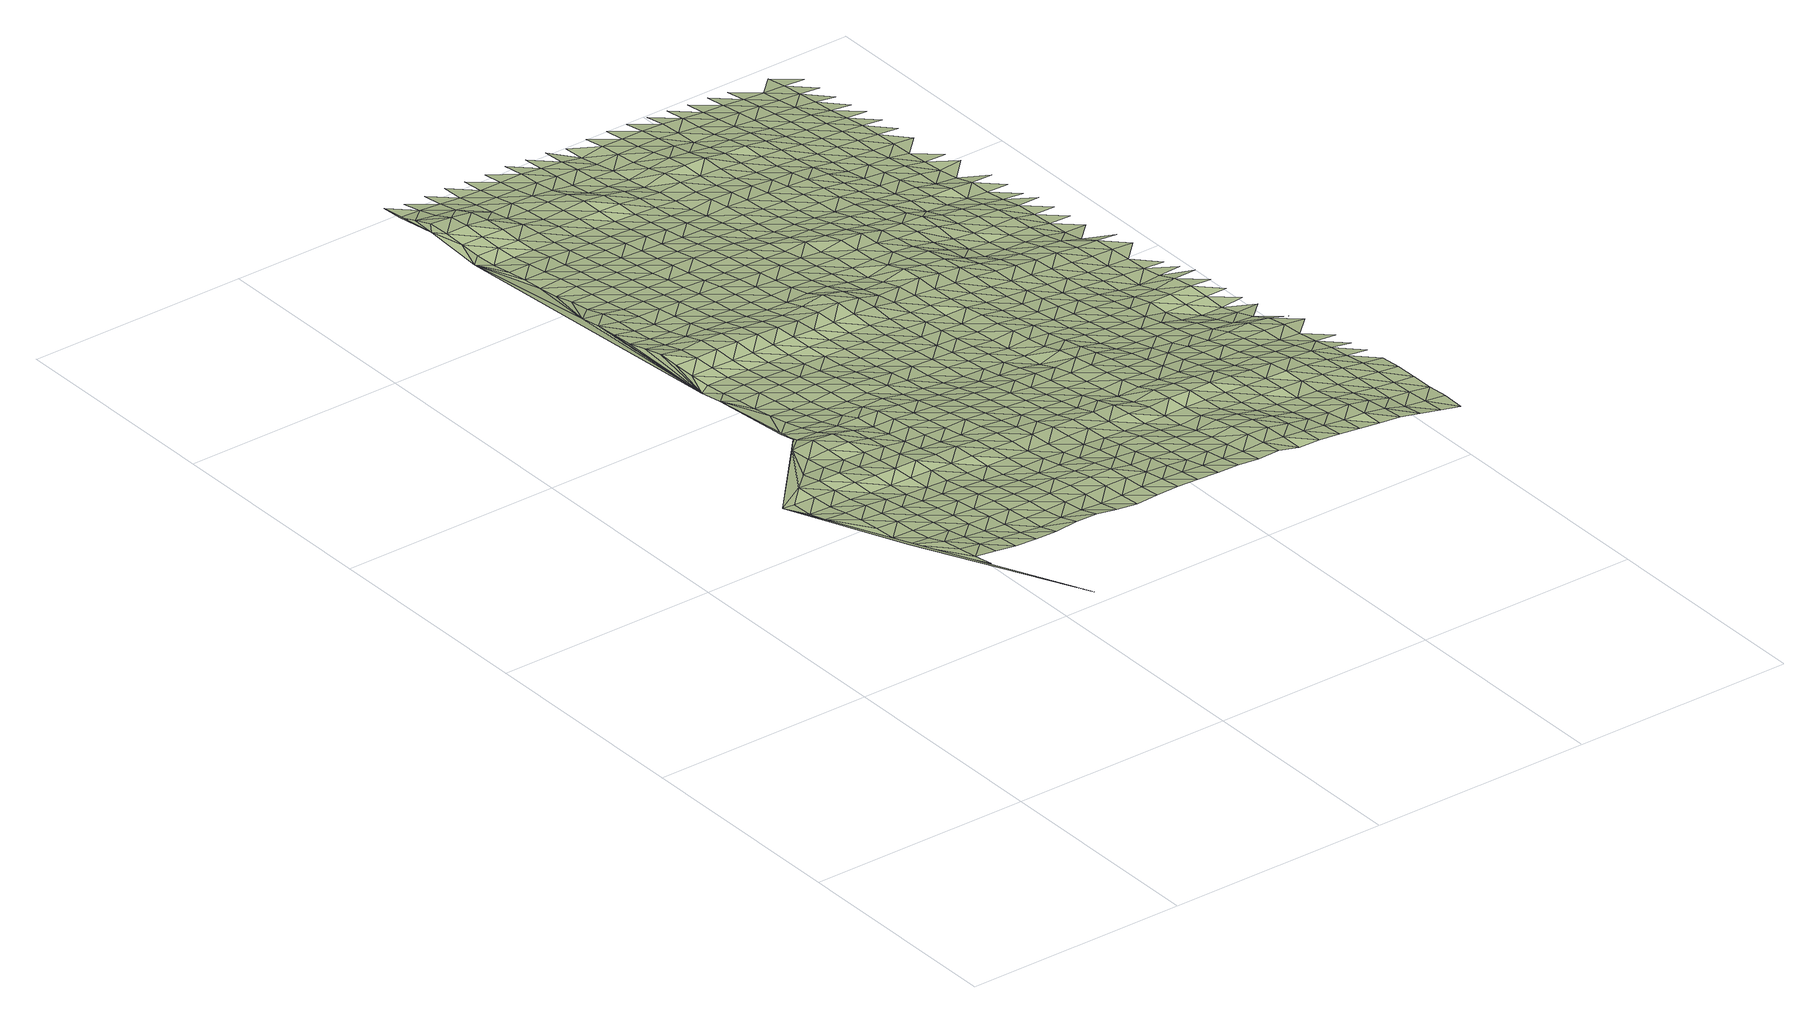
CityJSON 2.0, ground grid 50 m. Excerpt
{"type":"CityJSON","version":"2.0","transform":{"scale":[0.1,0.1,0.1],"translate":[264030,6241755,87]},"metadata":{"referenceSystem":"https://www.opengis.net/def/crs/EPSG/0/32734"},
"CityObjects":{
"terrain1":{"type":"TINRelief","geometry":[{"type":"CompositeSurface","lod":"1","boundaries":[[[0,1,2]],[[3,4,1]],[[2,1,5]],[[1,6,5]],[[4,7,1]],[[5,8,2]],[[6,9,5]],[[10,1,7]],[[1,11,6]],[[2,8,12]],[[9,13,5]],[[1,10,11]],[[5,14,8]],[[7,4,15]],[[14,5,13]],[[9,6,16]],[[7,15,10]],[[6,11,17]],[[4,18,15]],[[12,8,19]],[[9,16,13]],[[20,2,12]],[[8,14,21]],[[6,17,16]],[[10,22,11]],[[8,21,19]],[[10,15,23]],[[14,13,24]],[[22,17,11]],[[13,16,25]],[[10,23,22]],[[18,26,15]],[[20,12,19]],[[24,21,14]],[[13,25,24]],[[17,27,16]],[[28,23,15]],[[27,17,22]],[[28,15,26]],[[19,21,29]],[[30,25,16]],[[31,21,24]],[[30,16,27]],[[29,20,19]],[[22,23,32]],[[21,31,29]],[[33,23,28]],[[34,24,25]],[[27,22,32]],[[2,20,35]],[[36,25,30]],[[23,33,32]],[[28,26,37]],[[24,34,31]],[[38,20,29]],[[25,36,34]],[[39,30,27]],[[28,40,33]],[[20,38,41]],[[39,27,32]],[[29,31,42]],[[37,40,28]],[[36,30,43]],[[34,42,31]],[[39,43,30]],[[38,29,44]],[[32,33,45]],[[40,46,33]],[[29,42,44]],[[34,36,47]],[[45,39,32]],[[43,48,36]],[[33,46,45]],[[20,41,35]],[[49,40,37]],[[41,38,50]],[[34,47,42]],[[44,51,38]],[[36,48,47]],[[43,39,52]],[[2,35,53]],[[46,40,54]],[[38,51,50]],[[39,45,55]],[[42,56,44]],[[54,40,49]],[[43,52,48]],[[56,42,47]],[[39,55,52]],[[41,50,57]],[[58,51,44]],[[59,45,46]],[[54,60,46]],[[41,57,35]],[[58,44,56]],[[47,48,61]],[[55,45,59]],[[48,52,62]],[[46,60,59]],[[63,54,49]],[[51,64,50]],[[56,47,61]],[[51,58,65]],[[48,62,61]],[[57,50,64]],[[66,52,55]],[[67,60,54]],[[51,65,64]],[[59,68,55]],[[54,63,67]],[[58,56,69]],[[66,62,52]],[[61,70,56]],[[55,68,66]],[[71,59,60]],[[35,57,72]],[[65,58,69]],[[64,73,57]],[[69,56,70]],[[71,60,67]],[[74,61,62]],[[75,68,59]],[[57,73,72]],[[76,62,66]],[[67,63,77]],[[59,71,75]],[[64,65,78]],[[69,79,65]],[[62,76,74]],[[80,70,61]],[[81,66,68]],[[82,35,72]],[[64,78,73]],[[53,35,82]],[[65,79,78]],[[68,75,81]],[[71,67,83]],[[61,74,80]],[[77,84,67]],[[85,69,70]],[[76,66,86]],[[73,87,72]],[[71,83,75]],[[86,66,81]],[[83,67,84]],[[73,78,87]],[[85,70,80]],[[88,79,69]],[[76,89,74]],[[82,90,53]],[[91,82,72]],[[75,92,81]],[[86,89,76]],[[77,93,84]],[[91,72,87]],[[69,85,88]],[[92,75,83]],[[79,94,78]],[[80,74,95]],[[96,90,82]],[[86,81,97]],[[89,95,74]],[[78,94,87]],[[82,91,96]],[[79,88,94]],[[97,81,92]],[[85,80,98]],[[99,83,84]],[[84,93,100]],[[90,101,53]],[[89,86,102]],[[95,98,80]],[[91,87,103]],[[83,99,92]],[[96,104,90]],[[102,86,97]],[[99,84,100]],[[88,85,105]],[[103,87,94]],[[90,104,106]],[[98,105,85]],[[107,96,91]],[[95,89,108]],[[102,109,89]],[[97,92,110]],[[111,100,93]],[[112,90,106]],[[107,91,103]],[[92,99,113]],[[88,114,94]],[[95,108,98]],[[105,115,88]],[[89,109,108]],[[112,101,90]],[[96,116,104]],[[110,102,97]],[[92,113,110]],[[103,94,114]],[[96,107,116]],[[88,115,114]],[[99,100,117]],[[118,100,111]],[[106,104,119]],[[105,98,120]],[[121,109,102]],[[98,108,122]],[[107,103,123]],[[117,113,99]],[[119,104,116]],[[102,110,121]],[[117,100,118]],[[105,120,115]],[[114,123,103]],[[98,122,120]],[[112,124,101]],[[112,106,125]],[[109,126,108]],[[107,127,116]],[[113,128,110]],[[119,125,106]],[[126,109,121]],[[129,101,124]],[[111,130,118]],[[107,123,127]],[[113,117,128]],[[124,112,131]],[[114,115,132]],[[122,108,133]],[[115,120,134]],[[135,101,136]],[[136,101,129]],[[121,110,137]],[[125,131,112]],[[133,108,126]],[[119,116,138]],[[127,139,116]],[[115,134,132]],[[110,128,137]],[[140,123,114]],[[122,141,120]],[[117,118,142]],[[130,143,118]],[[129,124,144]],[[125,119,138]],[[131,145,124]],[[138,116,139]],[[122,133,141]],[[136,146,135]],[[147,126,121]],[[128,117,142]],[[114,132,140]],[[137,148,121]],[[142,118,143]],[[144,136,129]],[[149,127,123]],[[150,134,120]],[[124,145,144]],[[146,151,135]],[[125,152,131]],[[126,147,133]],[[150,120,141]],[[147,121,148]],[[128,153,137]],[[152,125,138]],[[149,123,140]],[[154,135,151]],[[146,136,155]],[[156,139,127]],[[143,130,157]],[[153,128,142]],[[145,131,158]],[[132,134,159]],[[133,160,141]],[[155,136,144]],[[161,134,150]],[[154,162,135]],[[163,148,137]],[[158,131,152]],[[127,149,156]],[[147,160,133]],[[164,151,146]],[[138,139,165]],[[132,159,140]],[[134,161,159]],[[163,137,153]],[[162,166,135]],[[145,167,144]],[[168,150,141]],[[142,143,169]],[[155,164,146]],[[157,170,143]],[[152,138,165]],[[167,145,158]],[[165,139,156]],[[160,168,141]],[[166,171,135]],[[140,172,149]],[[147,148,173]],[[153,142,169]],[[148,163,174]],[[170,169,143]],[[151,175,154]],[[144,176,155]],[[161,150,177]],[[164,178,151]],[[172,140,159]],[[135,171,179]],[[158,152,180]],[[173,160,147]],[[176,144,167]],[[168,177,150]],[[173,148,174]],[[162,154,175]],[[149,181,156]],[[151,178,175]],[[180,152,165]],[[182,135,179]],[[164,155,183]],[[163,153,184]],[[185,170,157]],[[181,149,172]],[[169,186,153]],[[167,158,187]],[[161,188,159]],[[176,183,155]],[[177,189,161]],[[190,135,182]],[[166,162,191]],[[156,192,165]],[[168,160,193]],[[174,163,184]],[[187,158,180]],[[160,173,194]],[[184,153,186]],[[178,164,195]],[[172,159,188]],[[175,191,162]],[[192,156,181]],[[161,189,188]],[[176,167,196]],[[177,168,193]],[[197,169,170]],[[183,195,164]],[[160,194,193]],[[170,185,198]],[[171,166,199]],[[180,165,200]],[[167,187,196]],[[181,172,201]],[[173,174,202]],[[166,191,199]],[[200,165,192]],[[184,203,174]],[[197,170,198]],[[175,178,204]],[[205,183,176]],[[189,177,206]],[[207,186,169]],[[195,208,178]],[[188,201,172]],[[179,171,209]],[[180,210,187]],[[194,173,202]],[[196,205,176]],[[193,206,177]],[[202,174,203]],[[175,204,191]],[[199,209,171]],[[178,208,204]],[[210,180,200]],[[169,197,207]],[[195,183,211]],[[192,181,212]],[[213,188,189]],[[214,184,186]],[[185,215,198]],[[201,216,181]],[[182,179,217]],[[218,196,187]],[[219,135,190]],[[205,211,183]],[[189,206,213]],[[220,199,191]],[[200,192,212]],[[221,193,194]],[[209,217,179]],[[218,187,210]],[[181,216,212]],[[202,222,194]],[[214,186,207]],[[223,208,195]],[[201,188,224]],[[225,203,184]],[[191,204,220]],[[196,226,205]],[[197,198,227]],[[211,223,195]],[[213,224,188]],[[194,222,221]],[[198,215,228]],[[190,182,229]],[[230,209,199]],[[210,200,231]],[[232,206,193]],[[217,233,182]],[[196,218,226]],[[184,214,225]],[[216,201,234]],[[235,202,203]],[[197,227,207]],[[220,230,199]],[[231,200,212]],[[227,198,228]],[[208,236,204]],[[182,233,229]],[[223,237,208]],[[224,234,201]],[[193,221,232]],[[217,209,238]],[[211,205,239]],[[218,210,240]],[[213,206,241]],[[205,226,242]],[[235,203,225]],[[236,220,204]],[[216,243,212]],[[244,222,202]],[[207,245,214]],[[230,238,209]],[[208,237,236]],[[240,210,231]],[[223,211,239]],[[224,213,241]],[[228,215,246]],[[190,229,247]],[[205,242,239]],[[234,243,216]],[[241,206,232]],[[245,207,227]],[[248,233,217]],[[218,249,226]],[[222,244,221]],[[202,235,244]],[[230,220,250]],[[231,212,251]],[[214,252,225]],[[238,248,217]],[[190,247,253]],[[249,218,240]],[[237,223,254]],[[234,224,255]],[[250,220,236]],[[243,251,212]],[[252,214,245]],[[233,256,229]],[[257,242,226]],[[232,221,258]],[[227,228,259]],[[190,253,260]],[[239,254,223]],[[255,224,241]],[[246,261,228]],[[231,262,240]],[[225,263,235]],[[233,248,256]],[[257,226,249]],[[258,221,244]],[[238,230,264]],[[243,234,265]],[[245,227,259]],[[260,266,190]],[[250,267,230]],[[251,262,231]],[[263,225,252]],[[259,228,261]],[[247,229,268]],[[237,269,236]],[[232,270,241]],[[254,271,237]],[[265,234,255]],[[238,264,248]],[[272,239,242]],[[235,273,244]],[[268,229,256]],[[230,267,264]],[[274,242,257]],[[258,270,232]],[[190,266,219]],[[269,250,236]],[[249,240,275]],[[251,243,276]],[[252,245,277]],[[237,271,269]],[[262,278,240]],[[273,235,263]],[[253,247,279]],[[239,272,254]],[[280,255,241]],[[281,261,246]],[[242,274,272]],[[243,265,276]],[[259,277,245]],[[257,249,275]],[[282,258,244]],[[279,247,268]],[[275,240,278]],[[270,280,241]],[[256,248,283]],[[284,267,250]],[[262,251,285]],[[263,252,286]],[[248,264,287]],[[282,244,273]],[[260,253,288]],[[289,271,254]],[[265,255,290]],[[250,269,284]],[[276,285,251]],[[252,277,286]],[[268,256,283]],[[257,291,274]],[[270,258,292]],[[293,259,261]],[[253,279,288]],[[283,248,287]],[[254,272,289]],[[280,290,255]],[[281,294,261]],[[267,295,264]],[[278,262,296]],[[273,263,297]],[[291,257,275]],[[282,292,258]],[[266,260,298]],[[276,265,299]],[[259,293,277]],[[267,284,295]],[[285,296,262]],[[286,297,263]],[[293,261,294]],[[268,300,279]],[[271,301,269]],[[274,302,272]],[[280,270,303]],[[219,266,304]],[[288,298,260]],[[289,305,271]],[[290,299,265]],[[306,287,264]],[[282,273,307]],[[283,300,268]],[[302,274,291]],[[292,303,270]],[[304,266,308]],[[269,301,284]],[[275,278,309]],[[310,285,276]],[[286,277,311]],[[312,219,304]],[[306,264,295]],[[271,305,301]],[[296,313,278]],[[297,307,273]],[[279,314,288]],[[315,289,272]],[[316,290,280]],[[281,317,294]],[[298,308,266]],[[299,310,276]],[[277,293,311]],[[291,275,309]],[[312,318,219]],[[300,314,279]],[[315,272,302]],[[309,278,313]],[[280,303,316]],[[283,287,319]],[[284,320,295]],[[296,285,321]],[[292,282,322]],[[323,297,286]],[[324,287,306]],[[307,325,282]],[[312,304,326]],[[298,288,327]],[[289,328,305]],[[299,290,329]],[[219,318,330]],[[308,331,304]],[[301,320,284]],[[310,321,285]],[[311,323,286]],[[300,283,319]],[[302,291,332]],[[293,294,333]],[[314,327,288]],[[319,287,324]],[[289,315,328]],[[329,290,316]],[[282,325,322]],[[294,317,334]],[[312,326,318]],[[306,295,335]],[[336,313,296]],[[337,303,292]],[[307,297,338]],[[219,330,339]],[[304,331,326]],[[332,291,309]],[[298,340,308]],[[333,311,293]],[[320,335,295]],[[321,336,296]],[[323,338,297]],[[333,294,334]],[[341,219,339]],[[314,300,342]],[[305,343,301]],[[315,302,344]],[[310,299,345]],[[327,340,298]],[[305,328,346]],[[329,347,299]],[[292,322,337]],[[306,348,324]],[[309,313,349]],[[316,303,350]],[[351,325,307]],[[342,300,319]],[[344,302,332]],[[318,352,330]],[[331,308,353]],[[320,301,343]],[[310,345,321]],[[323,311,354]],[[318,326,355]],[[335,348,306]],[[305,346,343]],[[336,349,313]],[[299,347,345]],[[338,351,307]],[[327,314,356]],[[315,357,328]],[[350,329,316]],[[358,334,317]],[[340,353,308]],[[350,303,337]],[[354,311,333]],[[341,339,359]],[[339,330,352]],[[324,360,319]],[[361,332,309]],[[362,322,325]],[[318,355,352]],[[356,314,342]],[[315,344,357]],[[335,320,363]],[[348,360,324]],[[349,361,309]],[[325,351,362]],[[341,359,364]],[[331,365,326]],[[340,327,366]],[[367,346,328]],[[336,321,368]],[[369,347,329]],[[338,323,370]],[[353,371,331]],[[343,363,320]],[[321,345,372]],[[354,373,323]],[[374,359,339]],[[342,319,375]],[[344,332,376]],[[322,377,337]],[[333,334,378]],[[327,356,366]],[[367,328,357]],[[329,350,369]],[[379,334,358]],[[341,364,380]],[[365,355,326]],[[348,335,381]],[[349,336,368]],[[338,370,351]],[[374,339,352]],[[331,371,365]],[[360,375,319]],[[361,376,332]],[[321,372,368]],[[377,322,362]],[[323,373,370]],[[353,340,382]],[[378,354,333]],[[335,363,381]],[[378,334,379]],[[341,380,383]],[[342,384,356]],[[343,346,385]],[[357,344,386]],[[347,387,345]],[[337,388,350]],[[366,382,340]],[[389,346,367]],[[347,369,390]],[[364,359,391]],[[355,392,352]],[[360,348,393]],[[361,349,394]],[[395,359,374]],[[375,384,342]],[[376,386,344]],[[388,337,377]],[[383,396,341]],[[371,353,397]],[[343,385,363]],[[387,372,345]],[[362,351,398]],[[399,373,354]],[[355,365,392]],[[381,393,348]],[[346,389,385]],[[368,394,349]],[[347,390,387]],[[351,370,400]],[[380,364,391]],[[356,401,366]],[[402,367,357]],[[350,403,369]],[[379,358,404]],[[359,395,391]],[[382,397,353]],[[354,378,399]],[[405,374,352]],[[375,360,406]],[[377,362,398]],[[384,401,356]],[[386,402,357]],[[403,350,388]],[[398,351,400]],[[407,381,363]],[[361,408,376]],[[373,409,370]],[[405,352,392]],[[393,406,360]],[[394,410,361]],[[365,371,411]],[[382,366,412]],[[389,367,413]],[[414,368,372]],[[369,415,390]],[[397,416,371]],[[363,385,407]],[[372,387,417]],[[373,399,409]],[[418,383,380]],[[395,374,419]],[[386,376,408]],[[388,377,420]],[[378,379,421]],[[391,422,380]],[[401,412,366]],[[402,413,367]],[[361,410,408]],[[369,403,415]],[[404,423,379]],[[392,365,411]],[[384,375,424]],[[425,393,381]],[[368,414,394]],[[426,400,370]],[[405,419,374]],[[371,416,411]],[[406,427,375]],[[372,417,414]],[[398,420,377]],[[383,418,396]],[[382,428,397]],[[378,421,399]],[[380,422,418]],[[407,425,381]],[[426,370,409]],[[421,379,423]],[[384,424,401]],[[389,429,385]],[[402,386,430]],[[390,431,387]],[[412,428,382]],[[375,427,424]],[[413,432,389]],[[390,415,433]],[[434,391,395]],[[392,435,405]],[[406,393,436]],[[437,410,394]],[[403,388,438]],[[419,439,395]],[[408,430,386]],[[420,440,388]],[[416,397,441]],[[429,407,385]],[[417,387,431]],[[442,398,400]],[[399,443,409]],[[435,392,411]],[[425,436,393]],[[389,432,429]],[[394,414,437]],[[390,433,431]],[[444,400,426]],[[445,413,402]],[[415,403,438]],[[404,446,423]],[[395,439,434]],[[428,441,397]],[[388,440,438]],[[443,399,421]],[[447,422,391]],[[412,401,448]],[[449,427,406]],[[398,442,420]],[[401,424,450]],[[402,430,445]],[[442,400,444]],[[419,405,451]],[[411,416,452]],[[425,407,453]],[[408,410,454]],[[417,455,414]],[[426,409,456]],[[405,435,457]],[[436,449,406]],[[437,458,410]],[[422,447,418]],[[428,412,448]],[[432,413,459]],[[460,433,415]],[[391,434,447]],[[416,441,452]],[[401,450,448]],[[453,407,429]],[[455,417,431]],[[456,409,443]],[[419,451,439]],[[427,461,424]],[[462,440,420]],[[421,423,463]],[[405,457,451]],[[459,413,445]],[[410,458,454]],[[460,415,438]],[[423,446,464]],[[435,411,465]],[[466,430,408]],[[467,437,414]],[[426,468,444]],[[427,449,461]],[[420,442,462]],[[469,418,470]],[[441,428,471]],[[436,425,472]],[[443,421,463]],[[465,411,452]],[[453,473,425]],[[467,414,455]],[[468,426,456]],[[463,423,464]],[[474,450,424]],[[432,475,429]],[[433,476,431]],[[440,477,438]],[[418,447,470]],[[448,471,428]],[[459,478,432]],[[408,454,466]],[[479,433,460]],[[457,435,480]],[[439,481,434]],[[436,472,449]],[[445,430,482]],[[437,483,458]],[[444,484,442]],[[439,451,485]],[[474,424,461]],[[425,473,472]],[[462,477,440]],[[475,453,429]],[[455,431,476]],[[456,443,486]],[[480,435,465]],[[432,478,475]],[[437,467,483]],[[433,479,476]],[[484,444,468]],[[434,481,447]],[[452,441,487]],[[482,459,445]],[[488,460,438]],[[489,464,446]],[[439,485,481]],[[471,490,441]],[[482,430,466]],[[463,486,443]],[[457,491,451]],[[492,448,450]],[[493,454,458]],[[494,462,442]],[[495,450,474]],[[477,488,438]],[[465,452,487]],[[461,449,496]],[[497,473,453]],[[467,455,498]],[[468,456,499]],[[457,480,491]],[[487,441,490]],[[449,472,500]],[[493,458,483]],[[494,442,484]],[[470,447,501]],[[448,492,471]],[[502,478,459]],[[479,460,503]],[[450,495,492]],[[453,475,497]],[[476,498,455]],[[456,486,499]],[[504,485,451]],[[474,461,496]],[[454,505,466]],[[462,506,477]],[[507,463,464]],[[501,447,481]],[[496,449,500]],[[459,482,502]],[[488,503,460]],[[508,464,489]],[[465,509,480]],[[473,510,472]],[[467,511,483]],[[484,468,512]],[[504,451,491]],[[505,454,493]],[[462,494,506]],[[513,470,514]],[[515,490,471]],[[463,507,486]],[[509,465,487]],[[473,497,510]],[[467,498,511]],[[499,512,468]],[[507,464,508]],[[474,516,495]],[[475,478,517]],[[466,518,482]],[[476,479,519]],[[501,514,470]],[[471,492,515]],[[478,502,520]],[[503,521,479]],[[485,522,481]],[[480,523,491]],[[524,500,472]],[[488,477,525]],[[494,484,526]],[[527,485,504]],[[516,474,496]],[[518,466,505]],[[477,506,528]],[[475,517,497]],[[493,483,529]],[[499,486,530]],[[523,480,509]],[[524,472,510]],[[478,520,517]],[[511,531,483]],[[479,521,519]],[[512,526,484]],[[522,501,481]],[[487,490,532]],[[495,533,492]],[[482,534,502]],[[535,498,476]],[[503,488,525]],[[508,489,536]],[[485,527,522]],[[515,537,490]],[[477,528,525]],[[486,507,530]],[[504,491,538]],[[505,493,529]],[[533,495,516]],[[534,482,518]],[[529,483,531]],[[509,487,532]],[[496,500,539]],[[497,540,510]],[[506,494,541]],[[542,512,499]],[[538,491,523]],[[532,490,537]],[[543,500,524]],[[476,519,535]],[[526,544,494]],[[545,514,501]],[[546,515,492]],[[502,547,520]],[[548,511,498]],[[521,503,549]],[[540,497,517]],[[530,542,499]],[[504,550,527]],[[516,496,539]],[[518,505,551]],[[541,528,506]],[[507,508,552]],[[501,522,545]],[[546,492,533]],[[539,500,543]],[[502,534,547]],[[525,549,503]],[[494,544,541]],[[536,553,508]],[[523,509,554]],[[524,510,555]],[[526,512,556]],[[550,504,538]],[[529,551,505]],[[548,498,535]],[[557,514,558]],[[515,559,537]],[[560,531,511]],[[561,519,521]],[[552,530,507]],[[554,509,532]],[[555,510,540]],[[542,556,512]],[[552,508,553]],[[527,562,522]],[[533,516,563]],[[520,564,517]],[[514,545,558]],[[515,546,559]],[[520,547,565]],[[521,549,561]],[[538,523,566]],[[524,567,543]],[[534,518,568]],[[569,525,528]],[[570,544,526]],[[562,527,550]],[[563,516,539]],[[551,571,518]],[[511,548,560]],[[572,528,541]],[[540,517,564]],[[573,529,531]],[[519,574,535]],[[542,530,575]],[[566,523,554]],[[567,524,555]],[[520,565,564]],[[556,570,526]],[[522,576,545]],[[532,537,577]],[[546,533,578]],[[547,534,568]],[[536,579,553]],[[537,559,580]],[[518,571,568]],[[574,519,561]],[[528,572,569]],[[575,530,552]],[[550,538,581]],[[543,582,539]],[[529,573,551]],[[583,549,525]],[[584,541,544]],[[576,522,562]],[[578,533,563]],[[573,531,560]],[[554,532,577]],[[555,540,585]],[[535,586,548]],[[538,566,581]],[[577,537,580]],[[582,543,567]],[[544,570,584]],[[558,545,587]],[[546,588,559]],[[589,565,547]],[[556,542,590]],[[564,585,540]],[[586,535,574]],[[525,569,583]],[[575,591,542]],[[562,550,592]],[[563,539,593]],[[594,571,551]],[[561,549,595]],[[572,541,596]],[[552,553,597]],[[587,545,576]],[[546,578,588]],[[589,547,568]],[[553,579,598]],[[554,599,566]],[[567,555,600]],[[548,601,560]],[[556,590,570]],[[581,592,550]],[[593,539,582]],[[551,573,594]],[[584,596,541]],[[542,591,590]],[[602,558,603]],[[604,580,559]],[[574,561,595]],[[597,575,552]],[[577,599,554]],[[555,585,600]],[[601,548,586]],[[583,595,549]],[[597,553,598]],[[576,562,605]],[[563,606,578]],[[564,565,607]],[[571,608,568]],[[572,609,569]],[[603,558,587]],[[604,559,588]],[[610,565,589]],[[566,611,581]],[[582,567,612]],[[560,613,573]],[[592,605,562]],[[606,563,593]],[[594,608,571]],[[596,609,572]],[[564,607,585]],[[586,574,614]],[[584,570,615]],[[616,591,575]],[[599,611,566]],[[600,612,567]],[[565,610,607]],[[613,560,601]],[[570,590,617]],[[577,580,618]],[[578,619,588]],[[620,589,568]],[[583,569,621]],[[622,598,579]],[[623,580,604]],[[595,614,574]],[[575,597,616]],[[587,576,624]],[[592,581,625]],[[593,582,626]],[[627,594,573]],[[615,596,584]],[[605,628,576]],[[619,578,606]],[[608,620,568]],[[609,621,569]],[[615,570,617]],[[599,577,618]],[[629,600,585]],[[601,586,630]],[[591,631,590]],[[611,625,581]],[[618,580,623]],[[612,626,582]],[[627,573,613]],[[624,603,587]],[[604,588,632]],[[610,589,633]],[[576,628,624]],[[585,607,629]],[[586,614,630]],[[591,616,631]],[[592,634,605]],[[608,594,635]],[[636,595,583]],[[609,596,637]],[[597,598,638]],[[632,588,619]],[[620,633,589]],[[621,639,583]],[[640,598,622]],[[611,599,641]],[[642,606,593]],[[643,612,600]],[[613,601,644]],[[645,617,590]],[[625,634,592]],[[626,646,593]],[[627,635,594]],[[637,596,615]],[[647,648,603]],[[604,649,623]],[[597,638,616]],[[641,599,618]],[[629,643,600]],[[630,644,601]],[[636,583,639]],[[645,590,631]],[[640,638,598]],[[628,605,650]],[[619,606,642]],[[610,651,607]],[[620,608,652]],[[653,614,595]],[[603,624,647]],[[649,604,632]],[[593,646,642]],[[633,654,610]],[[625,611,655]],[[626,612,656]],[[627,613,657]],[[621,609,658]],[[634,650,605]],[[635,652,608]],[[637,659,609]],[[623,660,618]],[[651,629,607]],[[630,614,653]],[[615,617,661]],[[616,662,631]],[[655,611,641]],[[643,656,612]],[[610,654,651]],[[644,657,613]],[[595,636,653]],[[663,617,645]],[[632,619,664]],[[665,633,620]],[[621,658,639]],[[622,666,640]],[[660,623,649]],[[609,659,658]],[[638,662,616]],[[624,628,667]],[[634,625,668]],[[669,646,626]],[[661,637,615]],[[650,670,628]],[[642,664,619]],[[620,652,665]],[[661,617,663]],[[641,618,671]],[[643,629,672]],[[635,627,673]],[[674,644,630]],[[645,631,675]],[[625,655,668]],[[656,669,626]],[[657,676,627]],[[624,667,647]],[[649,632,677]],[[654,633,678]],[[628,670,667]],[[671,618,660]],[[672,629,651]],[[653,674,630]],[[662,675,631]],[[650,634,679]],[[646,680,642]],[[636,639,681]],[[682,659,637]],[[638,640,683]],[[632,664,677]],[[678,633,665]],[[627,676,673]],[[639,658,684]],[[666,685,640]],[[641,686,655]],[[687,652,635]],[[657,644,688]],[[645,689,663]],[[668,679,634]],[[646,669,680]],[[637,661,682]],[[647,690,691]],[[660,649,692]],[[656,643,693]],[[636,681,653]],[[662,638,683]],[[686,641,671]],[[672,694,643]],[[674,688,644]],[[681,639,684]],[[675,689,645]],[[683,640,685]],[[670,650,695]],[[696,664,642]],[[654,697,651]],[[659,698,658]],[[690,647,667]],[[677,692,649]],[[678,699,654]],[[635,673,687]],[[655,700,668]],[[656,693,669]],[[665,652,701]],[[702,676,657]],[[663,703,661]],[[679,695,650]],[[642,680,696]],[[643,694,693]],[[659,682,698]],[[671,660,704]],[[697,672,651]],[[653,705,674]],[[675,662,706]],[[655,686,700]],[[654,699,697]],[[688,702,657]],[[689,703,663]],[[707,677,664]],[[701,678,665]],[[708,684,658]],[[685,666,709]],[[692,704,660]],[[701,652,687]],[[705,653,681]],[[683,706,662]],[[667,670,710]],[[679,668,711]],[[661,712,682]],[[695,713,670]],[[664,696,707]],[[708,658,698]],[[680,669,714]],[[715,694,672]],[[716,673,676]],[[689,675,717]],[[711,668,700]],[[669,693,718]],[[702,719,676]],[[703,712,661]],[[690,667,710]],[[671,720,686]],[[721,692,677]],[[722,699,678]],[[688,674,723]],[[670,713,710]],[[704,724,671]],[[672,697,715]],[[674,705,725]],[[675,706,717]],[[679,726,695]],[[680,714,696]],[[673,716,687]],[[681,684,727]],[[682,728,698]],[[729,683,685]],[[707,721,677]],[[714,669,718]],[[678,701,722]],[[676,719,716]],[[730,684,708]],[[709,731,685]],[[700,686,720]],[[694,732,693]],[[702,688,723]],[[703,689,733]],[[726,679,711]],[[671,724,720]],[[674,725,723]],[[712,728,682]],[[734,735,690]],[[704,692,736]],[[737,697,699]],[[705,681,727]],[[683,729,706]],[[694,715,732]],[[727,684,730]],[[717,733,689]],[[729,685,731]],[[713,695,738]],[[707,696,739]],[[687,740,701]],[[708,698,741]],[[734,690,710]],[[721,736,692]],[[737,699,722]],[[711,700,742]],[[743,718,693]],[[719,702,744]],[[712,703,745]],[[738,695,726]],[[739,696,714]],[[716,740,687]],[[728,741,698]],[[746,724,704]],[[697,747,715]],[[748,725,705]],[[749,717,706]],[[720,742,700]],[[743,693,732]],[[723,744,702]],[[733,745,703]],[[713,750,710]],[[721,707,751]],[[701,752,722]],[[708,753,730]],[[736,746,704]],[[747,697,737]],[[748,705,727]],[[706,729,749]],[[726,711,754]],[[716,719,755]],[[750,713,738]],[[739,751,707]],[[740,752,701]],[[741,753,708]],[[714,718,756]],[[715,757,732]],[[728,712,758]],[[759,733,717]],[[711,742,754]],[[760,718,743]],[[719,744,755]],[[745,761,712]],[[734,710,762]],[[720,724,763]],[[736,721,764]],[[765,723,725]],[[730,766,727]],[[746,767,724]],[[757,715,747]],[[768,725,748]],[[749,759,717]],[[738,726,769]],[[756,739,714]],[[737,722,770]],[[740,716,771]],[[728,758,741]],[[762,710,750]],[[721,751,764]],[[756,718,760]],[[752,772,722]],[[753,766,730]],[[712,761,758]],[[720,763,742]],[[743,732,773]],[[745,733,774]],[[754,769,726]],[[724,767,763]],[[771,716,755]],[[725,768,765]],[[734,775,776]],[[746,736,777]],[[747,737,770]],[[778,744,723]],[[748,727,779]],[[773,732,757]],[[770,722,772]],[[759,774,733]],[[750,738,780]],[[781,751,739]],[[734,762,775]],[[764,777,736]],[[766,779,727]],[[782,754,742]],[[743,783,760]],[[752,740,784]],[[753,741,785]],[[786,761,745]],[[769,780,738]],[[739,756,781]],[[771,787,740]],[[723,765,778]],[[741,758,788]],[[767,746,789]],[[757,747,790]],[[755,744,791]],[[748,792,768]],[[742,763,782]],[[783,743,773]],[[764,751,793]],[[752,784,772]],[[766,753,785]],[[777,789,746]],[[770,790,747]],[[740,787,784]],[[779,792,748]],[[741,788,785]],[[794,762,750]],[[795,769,754]],[[760,796,756]],[[791,771,755]],[[761,797,758]],[[780,798,750]],[[751,781,793]],[[791,744,778]],[[768,799,765]],[[782,795,754]],[[796,760,783]],[[775,762,794]],[[767,800,763]],[[801,777,764]],[[773,757,802]],[[779,766,803]],[[750,798,794]],[[789,804,767]],[[790,805,757]],[[792,799,768]],[[780,769,806]],[[756,807,781]],[[770,772,808]],[[809,787,771]],[[810,788,758]],[[793,801,764]],[[772,784,811]],[[785,803,766]],[[800,782,763]],[[783,773,802]],[[765,812,778]],[[795,806,769]],[[767,804,800]],[[807,756,796]],[[757,805,802]],[[771,791,809]],[[813,775,814]],[[789,777,815]],[[790,770,808]],[[808,772,811]],[[799,812,765]],[[816,798,780]],[[793,781,817]],[[787,818,784]],[[792,779,819]],[[794,814,775]],[[801,815,777]],[[803,820,779]],[[795,782,821]],[[796,783,822]],[[778,823,791]],[[824,785,788]],[[806,816,780]],[[817,781,807]],[[787,809,818]],[[825,804,789]],[[805,790,826]],[[799,792,819]],[[821,782,800]],[[822,783,802]],[[812,823,778]],[[779,820,819]],[[798,827,794]],[[801,793,828]],[[829,811,784]],[[785,824,803]],[[815,825,789]],[[826,790,808]],[[807,796,830]],[[791,831,809]],[[798,816,827]],[[828,793,817]],[[829,784,818]],[[806,795,832]],[[805,833,802]],[[812,799,834]],[[821,835,795]],[[830,796,822]],[[823,831,791]],[[814,794,836]],[[804,837,800]],[[838,820,803]],[[825,839,804]],[[833,805,826]],[[819,834,799]],[[806,832,816]],[[840,815,801]],[[808,811,841]],[[809,842,818]],[[836,794,827]],[[795,835,832]],[[828,843,801]],[[844,811,829]],[[837,821,800]],[[807,845,817]],[[822,802,846]],[[823,812,847]],[[804,839,837]],[[807,830,848]],[[831,842,809]],[[849,850,814]],[[825,815,840]],[[826,808,841]],[[801,843,840]],[[846,802,833]],[[841,811,844]],[[812,834,847]],[[845,828,817]],[[829,818,851]],[[852,819,820]],[[836,849,814]],[[807,848,845]],[[827,816,853]],[[854,835,821]],[[822,855,830]],[[831,823,856]],[[816,832,857]],[[842,851,818]],[[839,825,858]],[[833,826,859]],[[819,852,834]],[[821,837,854]],[[855,822,846]],[[847,856,823]],[[836,827,853]],[[860,843,828]],[[829,861,844]],[[853,816,857]],[[840,858,825]],[[859,826,841]],[[835,862,832]],[[830,863,848]],[[842,831,864]],[[828,845,860]],[[851,861,829]],[[846,833,865]],[[866,847,834]],[[835,854,862]],[[830,855,863]],[[856,864,831]],[[849,836,867]],[[837,839,868]],[[843,869,840]],[[844,870,841]],[[858,871,839]],[[865,833,859]],[[872,857,832]],[[853,867,836]],[[843,860,869]],[[861,870,844]],[[837,868,854]],[[845,848,873]],[[855,846,874]],[[851,842,875]],[[876,856,847]],[[872,832,862]],[[839,871,868]],[[848,863,877]],[[864,878,842]],[[879,849,880]],[[858,840,881]],[[859,841,882]],[[846,865,874]],[[845,873,860]],[[851,875,861]],[[867,880,849]],[[881,840,869]],[[848,877,873]],[[870,882,841]],[[842,878,875]],[[883,853,857]],[[854,884,862]],[[863,855,885]],[[864,856,886]],[[887,857,872]],[[888,871,858]],[[859,889,865]],[[884,854,868]],[[885,855,874]],[[853,883,867]],[[860,890,869]],[[883,857,887]],[[881,888,858]],[[882,889,859]],[[872,862,891]],[[877,863,892]],[[870,861,893]],[[894,878,864]],[[890,860,873]],[[861,875,895]],[[865,896,874]],[[891,862,884]],[[892,863,885]],[[897,880,867]],[[871,898,868]],[[899,881,869]],[[882,870,893]],[[888,900,871]],[[889,896,865]],[[861,895,893]],[[872,901,887]],[[902,873,877]],[[878,903,875]],[[897,867,883]],[[899,869,890]],[[884,868,898]],[[885,874,904]],[[901,872,891]],[[871,900,898]],[[877,892,902]],[[880,905,906]],[[888,881,907]],[[889,882,908]],[[896,904,874]],[[887,909,883]],[[890,873,910]],[[911,895,875]],[[897,905,880]],[[881,899,907]],[[893,908,882]],[[891,884,912]],[[885,913,892]],[[909,887,901]],[[902,910,873]],[[900,888,914]],[[912,884,898]],[[904,913,885]],[[883,915,897]],[[899,890,916]],[[889,917,896]],[[907,914,888]],[[908,918,889]],[[901,891,919]],[[892,920,902]],[[921,893,895]],[[883,909,915]],[[910,916,890]],[[898,900,922]],[[904,896,917]],[[919,891,912]],[[913,920,892]],[[889,918,917]],[[893,921,908]],[[900,914,922]],[[905,897,923]],[[909,901,924]],[[925,907,899]],[[910,902,926]],[[897,915,927]],[[916,928,899]],[[912,898,929]],[[913,904,930]],[[901,919,924]],[[920,926,902]],[[905,923,931]],[[932,918,908]],[[897,927,923]],[[922,929,898]],[[899,928,925]],[[917,930,904]],[[915,909,933]],[[934,914,907]],[[910,935,916]],[[912,936,919]],[[920,913,937]],[[933,909,924]],[[926,935,910]],[[929,936,912]],[[907,925,934]],[[913,930,937]],[[927,915,938]],[[922,914,939]],[[928,916,940]],[[917,918,941]],[[919,942,924]],[[926,920,943]],[[938,915,933]],[[935,940,916]],[[929,922,939]],[[917,941,930]],[[936,942,919]],[[939,914,934]],[[937,943,920]],[[927,944,923]],[[928,945,925]],[[933,924,946]],[[935,926,947]],[[944,927,938]],[[940,945,928]],[[936,929,948]],[[949,937,930]],[[942,946,924]],[[943,947,926]],[[950,951,923]],[[925,952,934]],[[948,929,939]],[[933,953,938]],[[950,923,944]],[[945,952,925]],[[942,936,954]],[[940,935,955]],[[956,943,937]],[[946,953,933]],[[947,957,935]],[[934,958,939]],[[954,936,948]],[[940,955,945]],[[952,958,934]],[[935,957,955]],[[944,938,959]],[[946,942,960]],[[947,943,961]],[[953,962,938]],[[948,939,963]],[[942,954,960]],[[950,944,959]],[[959,938,962]],[[958,963,939]],[[953,946,964]],[[952,945,965]],[[966,957,947]],[[945,955,967]],[[948,968,954]],[[960,964,946]],[[950,969,970]],[[958,952,965]],[[963,968,948]],[[945,967,965]],[[962,953,971]],[[957,972,955]],[[969,950,959]],[[954,973,960]],[[964,971,953]],[[963,958,974]],[[968,973,954]],[[975,967,955]],[[965,974,958]],[[959,962,976]],[[964,960,977]],[[971,978,962]],[[973,977,960]],[[969,959,976]],[[968,963,979]],[[976,962,978]],[[974,980,963]],[[964,981,971]],[[982,965,967]],[[973,968,979]],[[977,981,964]],[[963,980,979]],[[983,969,984]],[[965,982,974]],[[978,971,985]],[[984,969,976]],[[977,973,986]],[[981,985,971]],[[987,980,974]],[[979,986,973]],[[978,988,976]],[[981,977,989]],[[985,988,978]],[[977,986,989]],[[984,976,990]],[[991,979,980]],[[985,981,992]],[[988,990,976]],[[979,991,986]],[[989,992,981]],[[984,993,994]],[[988,985,995]],[[990,993,984]],[[996,989,986]],[[992,995,985]],[[990,988,997]],[[998,992,989]],[[995,999,988]],[[990,997,993]],[[988,999,997]],[[995,992,1000]],[[1001,999,995]],[[993,997,1002]],[[993,1002,1003]],[[999,1004,997]],[[1005,1002,997]],[[1002,1006,1003]]]}]}
},
"vertices":[
[190,9,408],[83,466,338],[6,767,305],[133,266,372],[133,316,364],[33,666,318],[83,516,329],[133,366,357],[33,716,306],[83,566,327],[133,416,350],[133,466,335],[33,766,303],[83,616,322],[83,666,314],[183,366,350],[133,566,324],[133,516,328],[183,316,358],[83,766,302],[83,816,300],[83,716,304],[183,466,333],[183,416,342],[133,666,313],[133,616,319],[233,316,351],[183,516,327],[233,366,345],[133,766,300],[183,566,321],[133,716,303],[233,466,330],[233,416,337],[183,666,309],[183,966,277],[183,616,315],[283,316,348],[133,816,298],[233,516,325],[283,366,339],[133,866,287],[183,716,300],[233,566,318],[183,766,299],[283,466,328],[283,416,334],[233,666,302],[233,616,311],[333,316,347],[183,866,286],[183,816,297],[283,566,316],[228,1022,259],[333,366,334],[283,516,322],[233,716,298],[183,916,280],[233,766,297],[333,466,326],[333,416,330],[283,666,299],[283,616,308],[383,316,351],[233,866,285],[233,816,293],[333,566,314],[383,366,337],[333,516,321],[283,766,295],[283,716,297],[383,416,329],[233,966,281],[233,916,284],[333,666,297],[383,466,326],[333,616,305],[433,316,350],[283,866,283],[283,816,289],[333,716,295],[383,516,319],[233,1016,259],[433,416,330],[433,366,336],[333,766,294],[383,566,311],[283,916,283],[333,816,285],[383,616,302],[233,1066,247],[283,966,278],[433,466,326],[483,316,342],[333,866,279],[383,666,295],[283,1016,257],[433,516,318],[383,716,293],[483,416,329],[483,366,332],[250,1284,213],[433,566,307],[333,916,273],[283,1066,244],[383,766,290],[283,1116,232],[333,966,268],[433,666,293],[433,616,297],[483,516,317],[533,316,336],[283,1166,223],[483,466,325],[383,866,272],[383,816,279],[333,1016,254],[533,416,329],[533,366,332],[333,1066,239],[433,766,289],[483,566,306],[433,716,292],[383,916,265],[283,1216,216],[333,1116,230],[483,616,297],[383,966,257],[533,466,326],[283,1266,210],[583,316,338],[333,1166,220],[433,866,268],[483,666,292],[433,816,276],[255,1347,199],[283,1316,203],[533,516,316],[383,1066,236],[383,1016,254],[433,916,262],[483,716,290],[583,416,329],[583,366,333],[333,1266,210],[333,1216,215],[283,1366,198],[533,616,297],[533,566,306],[433,966,257],[483,766,285],[283,1416,196],[383,1116,226],[583,466,326],[283,1466,196],[333,1316,204],[433,1016,251],[633,316,339],[383,1166,219],[483,866,266],[533,666,290],[483,816,274],[283,1516,197],[583,516,316],[333,1366,197],[433,1066,237],[283,1566,185],[383,1216,215],[533,716,288],[633,416,325],[633,366,333],[283,1616,173],[483,916,259],[583,616,292],[583,566,303],[333,1466,194],[383,1266,210],[533,766,284],[333,1416,195],[283,1666,170],[433,1116,225],[483,966,252],[283,1716,166],[383,1316,203],[633,516,310],[683,316,337],[633,466,317],[433,1166,222],[533,866,266],[533,816,274],[283,1766,158],[333,1516,189],[483,1016,247],[583,716,286],[583,666,288],[383,1366,196],[433,1216,216],[683,416,321],[683,366,330],[333,1566,176],[483,1066,238],[533,916,258],[633,616,292],[633,566,303],[383,1466,195],[433,1266,209],[583,766,279],[683,466,314],[383,1416,194],[333,1616,166],[483,1116,226],[433,1316,200],[533,1016,238],[583,816,270],[683,516,305],[733,316,334],[533,966,249],[333,1666,161],[483,1166,222],[304,2139,96],[383,1516,192],[633,716,284],[633,666,287],[433,1366,195],[583,866,263],[683,566,297],[483,1216,214],[733,416,315],[733,366,326],[333,1766,151],[383,1566,177],[533,1066,228],[633,766,273],[333,1716,157],[583,916,254],[683,616,288],[433,1466,194],[433,1416,193],[383,1616,164],[483,1316,197],[533,1116,225],[633,816,264],[483,1266,205],[583,966,245],[683,666,286],[733,466,309],[783,316,333],[333,1816,138],[383,1666,157],[533,1166,217],[433,1516,189],[583,1016,232],[733,516,305],[333,1866,131],[483,1366,194],[633,866,258],[383,1716,151],[533,1216,208],[683,716,283],[783,416,316],[333,1916,120],[783,366,324],[583,1066,223],[733,566,298],[433,1616,164],[633,916,250],[333,1966,114],[433,1566,175],[383,1766,143],[483,1466,193],[683,766,269],[483,1416,192],[533,1316,195],[733,616,286],[533,1266,200],[583,1166,211],[633,966,242],[783,466,308],[583,1116,218],[383,1816,135],[683,816,261],[833,316,328],[733,666,284],[433,1716,150],[483,1516,185],[633,1016,230],[783,516,302],[433,1666,157],[383,1866,130],[533,1366,193],[683,866,255],[583,1216,202],[733,716,281],[833,416,314],[833,366,322],[483,1566,172],[633,1066,218],[783,566,293],[383,1916,124],[683,916,248],[433,1766,143],[533,1466,190],[583,1266,197],[733,766,267],[333,2016,110],[533,1416,192],[483,1616,162],[783,616,284],[383,1966,117],[633,1166,207],[683,966,238],[833,466,307],[333,2066,103],[633,1116,211],[433,1816,134],[583,1316,194],[733,816,258],[883,316,329],[333,2116,95],[483,1716,148],[533,1516,180],[683,1016,226],[783,716,279],[833,516,298],[483,1666,155],[783,666,283],[383,2066,103],[433,1866,128],[583,1366,191],[733,866,250],[333,2166,93],[383,2016,110],[633,1216,201],[883,416,318],[883,366,324],[533,1566,168],[683,1066,214],[783,766,265],[833,566,286],[333,2216,94],[433,1916,121],[315,2291,94],[483,1766,139],[583,1466,187],[633,1266,197],[733,966,234],[583,1416,190],[733,916,242],[533,1616,159],[683,1116,210],[783,816,253],[833,616,283],[383,2166,93],[433,1966,115],[883,466,312],[383,2116,95],[483,1816,133],[633,1316,192],[933,316,318],[333,2266,96],[533,1666,153],[683,1166,205],[833,666,280],[583,1516,175],[333,2316,94],[433,2066,101],[483,1866,126],[633,1366,189],[733,1066,212],[783,866,246],[883,566,290],[433,2016,107],[733,1016,222],[883,516,303],[383,2216,94],[533,1716,147],[683,1216,199],[833,716,268],[933,416,315],[933,366,318],[333,2366,78],[583,1566,164],[483,1916,119],[333,2416,61],[533,1766,138],[633,1466,187],[683,1266,195],[783,966,232],[833,766,256],[633,1416,189],[783,916,240],[383,2316,91],[433,2116,94],[583,1616,157],[733,1116,207],[383,2266,96],[333,2466,58],[483,1966,112],[883,666,282],[933,466,310],[883,616,284],[533,1816,131],[683,1316,189],[833,816,249],[983,316,316],[433,2166,92],[583,1666,151],[633,1516,177],[733,1216,195],[933,516,299],[733,1166,202],[483,2066,98],[533,1866,123],[683,1366,187],[783,1066,209],[833,866,243],[483,2016,105],[783,1016,220],[383,2416,59],[433,2216,93],[883,716,276],[983,416,306],[383,2366,72],[983,366,313],[583,1766,136],[633,1566,163],[933,566,286],[583,1716,146],[533,1916,117],[683,1466,191],[733,1266,190],[833,966,227],[683,1416,189],[833,916,238],[433,2316,84],[483,2116,92],[633,1616,155],[783,1116,204],[883,816,251],[433,2266,91],[883,766,259],[533,1966,110],[933,666,281],[983,466,299],[933,616,283],[733,1316,186],[1033,316,311],[433,2366,66],[583,1866,122],[633,1666,150],[583,1816,129],[483,2216,86],[533,2016,103],[683,1516,185],[783,1216,192],[833,1016,210],[983,516,288],[483,2166,90],[783,1166,198],[733,1366,184],[883,866,245],[633,1716,144],[933,716,273],[1033,416,298],[1033,366,307],[533,2066,96],[783,1266,186],[833,1066,205],[983,566,283],[383,2466,49],[433,2416,55],[583,1916,114],[683,1616,154],[683,1566,165],[633,1766,134],[733,1466,184],[883,966,231],[933,766,258],[733,1416,187],[883,916,238],[533,2116,89],[483,2316,67],[783,1316,182],[833,1116,199],[983,616,281],[483,2266,76],[1033,466,289],[583,2016,101],[933,816,248],[1083,316,306],[583,1966,108],[533,2166,87],[633,1866,121],[833,1166,193],[983,666,280],[633,1816,128],[683,1716,140],[733,1516,175],[883,1016,223],[1033,516,283],[683,1666,147],[483,2366,59],[783,1366,180],[933,866,240],[533,2216,79],[833,1216,189],[983,716,270],[1083,416,293],[1083,366,301],[583,2066,93],[733,1566,162],[883,1066,209],[1033,566,281],[433,2466,49],[483,2416,51],[633,1916,112],[683,1766,133],[783,1466,171],[833,1266,183],[933,966,224],[783,1416,179],[933,916,233],[533,2316,68],[583,2116,87],[733,1616,152],[983,816,246],[1033,616,279],[533,2266,74],[983,766,257],[883,1166,196],[1083,466,286],[883,1116,202],[633,2016,99],[683,1816,128],[833,1316,179],[933,1016,214],[1133,316,300],[633,1966,105],[583,2166,85],[733,1716,139],[783,1516,161],[1033,716,265],[1083,516,280],[733,1666,146],[1033,666,277],[533,2366,57],[683,1866,120],[833,1366,177],[933,1066,205],[983,866,237],[583,2216,81],[883,1216,190],[1133,416,294],[1133,366,299],[633,2066,90],[783,1566,153],[1083,566,279],[483,2466,48],[533,2416,49],[683,1916,111],[933,1116,196],[983,916,227],[583,2266,76],[733,1766,131],[833,1466,172],[833,1416,176],[633,2116,85],[783,1616,149],[883,1316,178],[1033,816,243],[1083,616,277],[883,1266,185],[1033,766,254],[933,1166,190],[983,966,214],[1133,466,285],[583,2316,66],[683,2016,95],[733,1816,126],[1183,316,295],[683,1966,102],[633,2166,84],[783,1666,143],[1033,866,234],[1083,666,272],[833,1516,159],[983,1016,203],[583,2366,56],[733,1866,117],[883,1366,174],[1133,566,276],[1133,516,277],[633,2216,84],[783,1716,137],[933,1216,183],[1033,916,221],[1083,716,259],[1183,416,285],[1183,366,290],[683,2066,88],[833,1566,146],[983,1066,198],[533,2466,45],[583,2416,49],[733,1916,109],[633,2266,75],[783,1766,128],[883,1466,174],[933,1266,177],[1083,766,248],[883,1416,173],[683,2116,83],[833,1616,144],[983,1116,190],[1033,966,210],[1133,666,269],[1183,466,278],[1133,616,275],[733,2016,92],[783,1816,123],[933,1316,171],[1083,816,240],[1233,316,285],[733,1966,100],[633,2366,54],[683,2166,83],[833,1666,141],[983,1166,184],[633,2316,60],[883,1516,171],[1033,1016,200],[1183,516,274],[783,1866,110],[933,1366,169],[683,2216,78],[983,1216,179],[1083,916,215],[1133,716,259],[1233,416,272],[1083,866,230],[1233,366,277],[733,2066,85],[833,1766,132],[883,1566,156],[1033,1066,193],[1183,566,273],[833,1716,132],[633,2416,50],[583,2466,43],[783,1916,106],[683,2266,60],[933,1466,166],[983,1266,173],[1083,966,207],[933,1416,168],[733,2116,80],[883,1616,145],[1033,1116,185],[1133,816,238],[1133,766,247],[783,1966,98],[1183,666,264],[1233,466,271],[1183,616,270],[833,1816,118],[983,1316,167],[1283,316,274],[683,2366,50],[733,2166,77],[883,1666,142],[683,2316,53],[783,2016,90],[933,1516,161],[1033,1216,173],[1083,1016,199],[1233,516,270],[1033,1166,180],[833,1866,107],[983,1366,164],[733,2216,69],[883,1716,140],[1133,916,213],[1183,716,254],[1283,416,267],[1133,866,226],[1283,366,271],[783,2066,81],[1033,1266,167],[1083,1066,190],[1233,566,269],[683,2416,44],[633,2466,43],[833,1916,101],[933,1616,143],[933,1566,152],[733,2266,56],[883,1766,128],[983,1466,161],[1183,766,243],[983,1416,164],[783,2116,77],[1033,1316,162],[1083,1116,182],[1233,616,265],[833,1966,98],[1133,966,204],[1283,466,265],[883,1816,116],[1183,816,235],[1333,316,264],[733,2366,47],[783,2166,72],[1233,666,260],[733,2316,52],[933,1716,138],[983,1516,157],[1083,1216,168],[1283,516,265],[933,1666,140],[1083,1166,176],[833,2066,85],[883,1866,105],[1033,1366,160],[1133,1066,185],[833,2016,92],[1133,1016,195],[783,2216,60],[1183,916,210],[1233,716,249],[1333,416,261],[1183,866,227],[1333,366,265],[983,1566,151],[1283,566,262],[733,2416,41],[683,2466,40],[883,1916,98],[1033,1416,158],[783,2266,53],[933,1766,123],[1083,1266,162],[1233,766,238],[833,2116,78],[983,1616,138],[1133,1116,179],[1283,616,255],[883,1966,93],[1033,1466,152],[1183,966,199],[1333,466,260],[783,2316,50],[933,1816,114],[1083,1316,157],[1233,816,235],[833,2166,76],[1133,1166,171],[983,1716,126],[1033,1516,141],[1283,716,241],[1333,516,260],[983,1666,132],[1283,666,250],[783,2366,40],[883,2066,83],[933,1866,102],[1183,1066,176],[1233,866,229],[883,2016,89],[1183,1016,182],[833,2216,73],[1083,1416,153],[1133,1216,164],[1083,1366,155],[1033,1566,135],[1333,566,255],[783,2416,31],[733,2466,37],[933,1916,95],[1183,1116,174],[1233,916,205],[833,2266,61],[983,1766,114],[883,2116,75],[1033,1616,128],[1133,1316,152],[1283,816,231],[1333,616,250],[1133,1266,157],[1283,766,234],[933,1966,91],[1083,1466,143],[1183,1166,163],[1233,966,189],[983,1816,110],[833,2366,45],[883,2166,73],[1033,1666,129],[1333,666,242],[833,2316,50],[1233,1016,174],[933,2066,79],[983,1866,97],[1083,1566,119],[1283,866,222],[933,2016,87],[1083,1516,125],[883,2216,73],[1033,1716,124],[1133,1416,147],[1183,1216,154],[1333,716,236],[1133,1366,150],[1233,1066,175],[783,2466,28],[833,2416,39],[983,1916,93],[883,2266,66],[1033,1766,109],[1183,1266,152],[1283,966,186],[1283,916,201],[933,2116,72],[1083,1616,118],[1233,1116,174],[1333,816,225],[983,1966,89],[1133,1466,137],[883,2316,55],[1033,1816,104],[1183,1316,148],[1083,1666,122],[1233,1166,162],[933,2216,71],[1133,1516,123],[1283,1016,174],[933,2166,70],[883,2366,45],[983,2066,75],[1333,866,208],[983,2016,84],[1033,1916,89],[1183,1416,144],[1233,1216,148],[1033,1866,95],[1183,1366,146],[1083,1766,106],[1133,1566,115],[1283,1066,175],[1083,1716,121],[883,2416,38],[833,2466,31],[1233,1266,147],[1333,966,187],[933,2316,51],[983,2116,68],[1133,1616,113],[1283,1116,175],[933,2266,60],[1033,1966,85],[1183,1466,135],[1083,1816,99],[1233,1316,144],[983,2166,66],[1133,1666,111],[1283,1166,168],[1183,1516,122],[1333,1016,178],[933,2366,44],[1033,2066,72],[1083,1866,88],[1233,1366,142],[1033,2016,81],[983,2216,63],[1133,1766,91],[1183,1566,114],[1283,1266,144],[1333,1066,175],[1133,1716,106],[1283,1216,151],[883,2466,31],[933,2416,38],[1083,1916,83],[1233,1416,139],[983,2316,41],[1033,2116,64],[1183,1616,111],[1333,1116,172],[983,2266,53],[1083,1966,79],[1233,1466,129],[1133,1816,90],[1033,2166,62],[1183,1666,108],[1283,1366,139],[1333,1166,169],[1283,1316,141],[1233,1516,118],[983,2366,38],[1083,2066,66],[1133,1866,83],[1083,2016,75],[1033,2216,62],[1183,1716,102],[1333,1216,154],[1233,1566,113],[983,2416,35],[933,2466,29],[1133,1916,77],[1283,1416,136],[1033,2266,52],[1183,1766,87],[1333,1266,140],[1083,2116,60],[1233,1616,110],[1133,1966,70],[1033,2316,41],[1183,1816,84],[1283,1516,106],[1283,1466,115],[1083,2166,58],[1233,1666,105],[1333,1366,136],[1133,2016,62],[1033,2416,29],[1083,2216,55],[1183,1916,72],[1233,1716,95],[1033,2366,34],[1183,1866,79],[1133,2066,59],[1283,1566,103],[983,2466,26],[1333,1416,131],[1083,2266,49],[1183,1966,65],[1233,1766,83],[1133,2116,55],[1283,1616,100],[1083,2316,40],[1183,2016,59],[1233,1816,82],[1333,1516,105],[1133,2166,52],[1283,1666,97],[1083,2366,33],[1233,1866,69],[1133,2216,47],[1283,1716,86],[1183,2066,54],[1333,1566,102],[1083,2416,25],[1033,2466,23],[1233,1916,67],[1133,2266,41],[1183,2116,52],[1283,1816,77],[1333,1616,99],[1283,1766,80],[1233,1966,62],[1133,2366,29],[1183,2166,48],[1333,1666,96],[1133,2316,36],[1233,2016,56],[1183,2216,43],[1283,1916,57],[1333,1716,82],[1283,1866,64],[1233,2066,50],[1133,2416,22],[1083,2466,18],[1183,2266,38],[1333,1766,78],[1233,2116,48],[1283,1966,53],[1333,1816,76],[1183,2366,25],[1233,2166,45],[1183,2316,32],[1283,2066,46],[1283,2016,48],[1233,2216,40],[1333,1916,62],[1133,2466,15],[1183,2416,17],[1233,2266,35],[1283,2116,44],[1333,1966,51],[1233,2316,28],[1283,2166,40],[1233,2366,21],[1333,2066,41],[1283,2216,34],[1233,2416,14],[1183,2466,9],[1283,2266,27],[1333,2116,39],[1283,2366,17],[1333,2166,35],[1283,2316,23],[1333,2216,30],[1333,2266,21],[1283,2416,11],[1283,2466,4],[1333,2316,15],[1333,2366,12],[1333,2416,8]
]}
